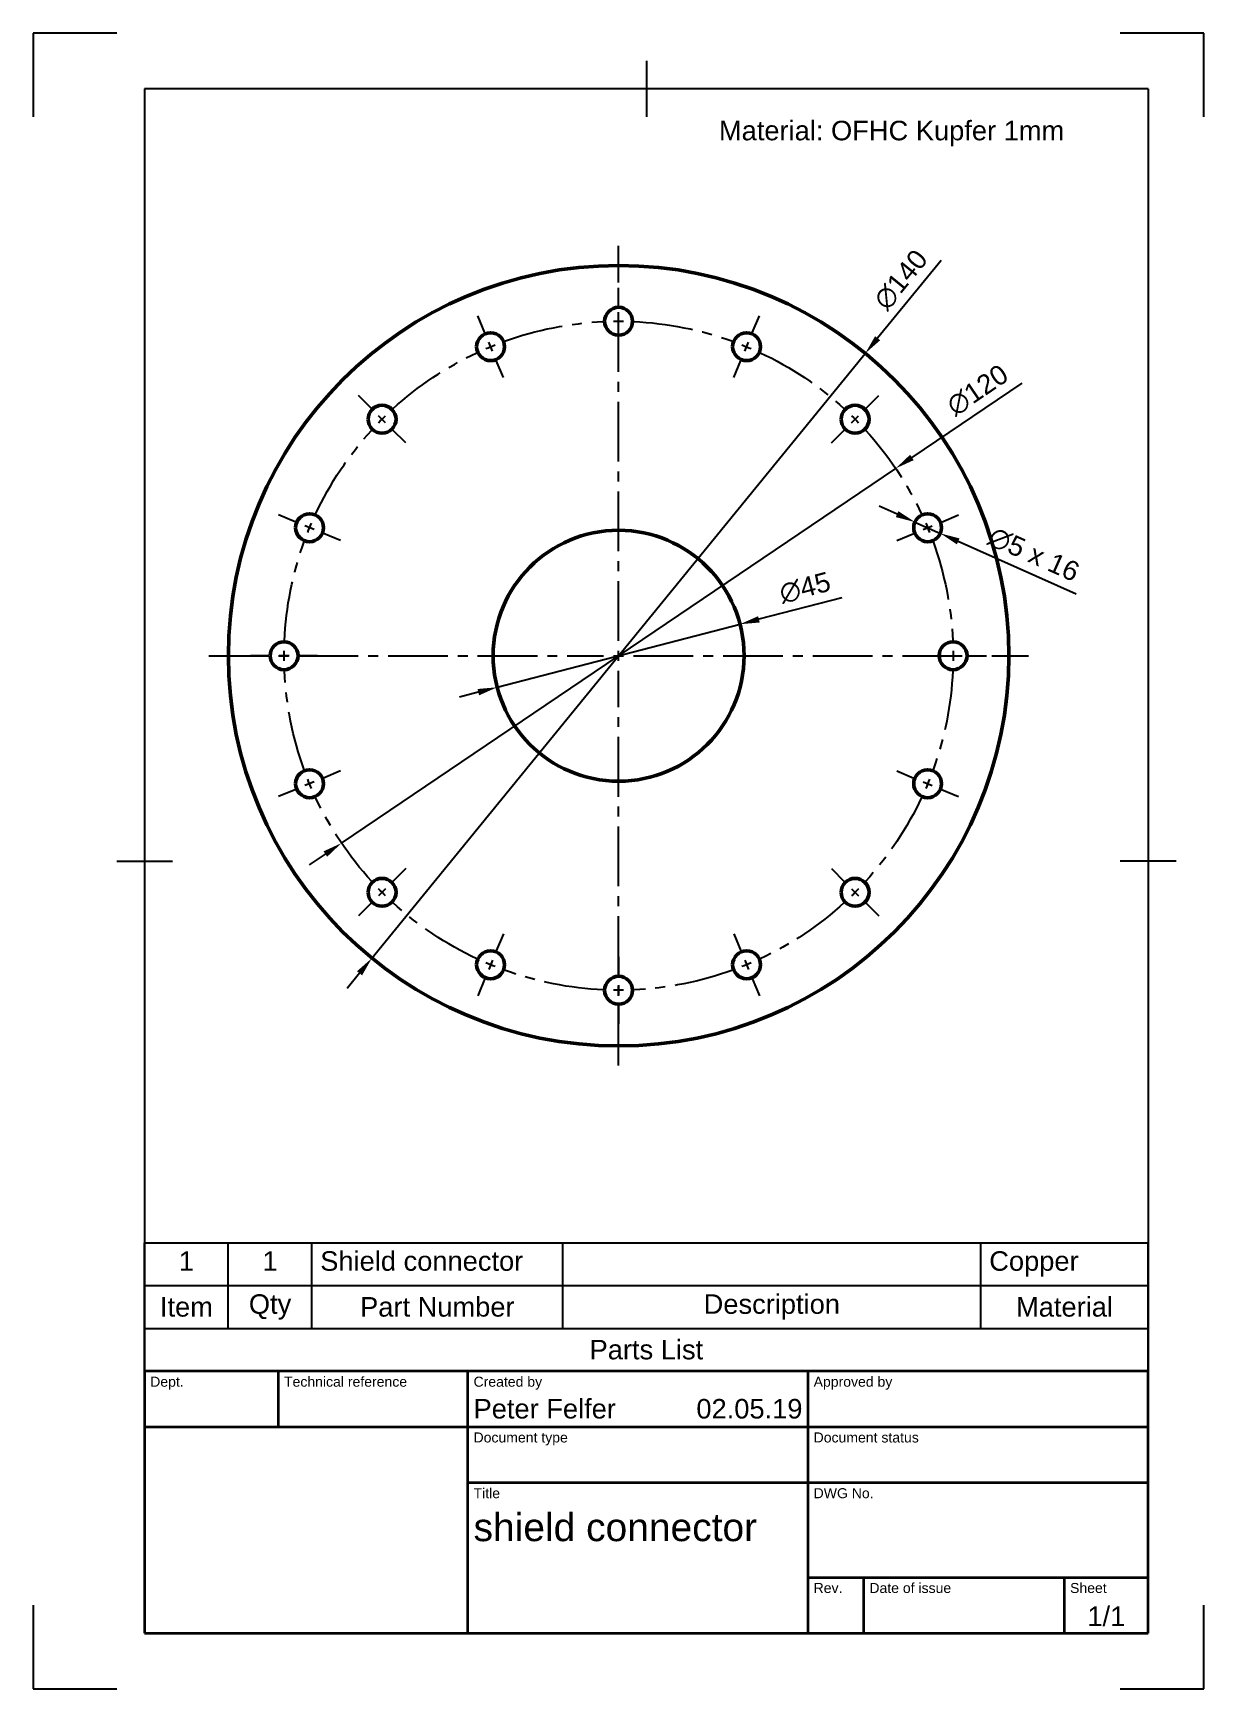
# Model space of a CAD drawing. Header units: millimetres. Extents: x 0 to 210, y 0 to 297.
import ezdxf
from ezdxf.enums import TextEntityAlignment as Align

# ---------------------------------------------------------------- set-up
doc = ezdxf.new("R2010")
doc.units = ezdxf.units.MM
doc.header["$LTSCALE"] = 0.75
doc.linetypes.add('CENTER2', pattern=[28.575, 19.05, -3.175, 3.175, -3.175])
for name, color, linetype, lineweight in [('Border', 7, 'Continuous', 25), ('FD_Dimensions', 7, 'Continuous', 25), ('Notes', 7, 'Continuous', 25), ('Parts Lists', 7, 'Continuous', 25), ('Smart Centers', 7, 'CENTER2', 25), ('TitleBlock', 7, 'Continuous', 35), ('Visible', 7, 'Continuous', 50)]:
    doc.layers.add(name, color=color, linetype=linetype, lineweight=lineweight)
doc.styles.add('FusionTitle', font='')
doc.styles.get("Standard").update_dxf_attribs({"font": 'arial.ttf'})
doc.styles.get('FusionTitle').set_extended_font_data('Arial Unicode MS')
doc.dimstyles.new('Dim-ISO-25', dxfattribs={"dimtxt": 3.5, "dimasz": 3.5, "dimexe": 2, "dimexo": 2, "dimgap": 1.5, "dimtad": 1, "dimzin": 12, "dimdsep": 46, "dimtxsty": 'Standard', "dimcen": 0, "dimazin": 3, "dimtp": 0.1, "dimtm": 0.1, "dimtfac": 0.714, "dimtmove": 0, "dimatfit": 3, "dimfxl": 1, "dimtzin": 12, "dimarcsym": 0})

# ---------------------------------------------------------------- blocks, each defined once
blk = doc.blocks.new('ISO_TITLEBLOCK')
at = {"layer": 'TitleBlock'}
for p, q in [((0, 47), (-180, 47)), ((-180, 47), (-180, 0)), ((-156, 37), (-156, 47)), ((-122, 0), (-122, 47)), ((-61, 0), (-61, 47)), ((0, 0), (0, 47)), ((-180, 37), (0, 37)), ((-122, 27), (0, 27)), ((-61, 10), (0, 10)), ((-51, 0), (-51, 10)), ((-15, 0), (-15, 10)), ((-180, 0), (0, 0))]:
    blk.add_line(p, q, dxfattribs=at)
at = {"layer": 'TitleBlock', "style": 'FusionTitle'}
for s, p in [('Dept.', (-179, 46)), ('Technical reference', (-155, 46)), ('Created by', (-121, 46)), ('Approved by', (-60, 46)), ('Document type', (-121, 36)), ('Document status', (-60, 36)), ('Title', (-121, 26)), ('DWG No.', (-60, 26)), ('Rev.', (-60, 9)), ('Date of issue', (-50, 9)), ('Sheet', (-14, 9))]:
    blk.add_text(s, height=1.8, dxfattribs=at).set_placement(p, align=Align.TOP_LEFT)
for tag, p, height in [('DEPT', (-179, 38.5), 3.5), ('TECHNICAL_REFERENCE', (-155, 38.5), 3.5), ('CREATED_BY', (-121, 38.5), 3.5), ('APPROVED_BY', (-60, 38.5), 3.5), ('DOCUMENT_TYPE', (-121, 28.5), 3.5), ('DOCUMENT_STATUS', (-60, 28.5), 3.5), ('TITLE_1', (-121, 16.5), 5), ('TITLE_2', (-121, 9), 5), ('TITLE_3', (-121, 1.5), 5), ('DATE_OF_ISSUE', (-50, 1.5), 3.5)]:
    blk.add_attdef(tag, p, '', height=height, dxfattribs=at)
for tag, p in [('CREATED_DATE', (-62, 38.5)), ('APPROVED_DATE', (-1, 38.5))]:
    blk.add_attdef(tag, text='', height=3.5, dxfattribs=at).set_placement(p, align=Align.RIGHT)
for tag, height, p in [('DRAWING_NUMBER', 5, (-30.5, 16.6)), ('REV', 3.5, (-56, 3.1)), ('SHEET', 3.5, (-7.5, 3.1))]:
    blk.add_attdef(tag, text='', height=height, dxfattribs=at).set_placement(p, align=Align.MIDDLE)
blk = doc.blocks.new('*T3')
at = {"layer": 'Parts Lists', "color": 0, "linetype": 'ByBlock', "lineweight": -2, "transparency": 16777216}
for p, q in [((0, 23), (180, 23)), ((0, 0), (0, 23)), ((15, 7.666667), (15, 23)), ((30, 7.666667), (30, 23)), ((75, 7.666667), (75, 23)), ((150, 7.666667), (150, 23)), ((180, 0), (180, 23)), ((0, 15.333333), (180, 15.333333)), ((0, 7.666667), (180, 7.666667)), ((0, 0), (180, 0))]:
    blk.add_line(p, q, dxfattribs=at)
at = {"layer": 'Parts Lists', "color": 0, "transparency": 16777216, "char_height": 3.5}
for s, insert, width, attachment_point in [('1', (7.5, 21.5), 12, 2), ('1', (22.5, 21.5), 12, 2), ('Shield connector', (31.5, 21.5), 42, 1), ('Copper', (151.5, 21.5), 27, 1), ('Item', (7.5, 11.5), 12, 5), ('Qty', (22.5, 11.5), 12, 5), ('Part Number', (52.5, 11.5), 42, 5), ('Description', (112.5, 11.5), 72, 5), ('Material', (165, 11.5), 27, 5), ('Parts List', (90, 3.833333), 177, 5)]:
    blk.add_mtext(s, dxfattribs=dict(at, insert=insert, width=width, attachment_point=attachment_point))
blk = doc.blocks.new('ISO_A4(P)_SHEET')
at = {"layer": 'Border'}
for p, q in [((15, 297), (0, 297)), ((0, 297), (0, 282)), ((210, 297), (195, 297)), ((210, 282), (210, 297)), ((110, 292), (110, 282)), ((200, 287), (20, 287)), ((20, 287), (20, 10)), ((200, 287), (200, 10)), ((15, 148.5), (25, 148.5)), ((205, 148.5), (195, 148.5)), ((0, 15), (0, 0)), ((210, 0), (210, 15)), ((20, 10), (200, 10)), ((0, 0), (15, 0)), ((195, 0), (210, 0))]:
    blk.add_line(p, q, dxfattribs=at)
blk = doc.blocks.new('*U5')
at = {"layer": 'Smart Centers', "color": 0, "ltscale": 0.75, "transparency": 16777216}
for p, q in [((0, 2.678906), (0, 73.5)), ((-73.5, 0), (-2.678906, 0)), ((2.678906, 0), (73.5, 0)), ((0, -73.5), (0, -2.678906))]:
    blk.add_line(p, q, dxfattribs=at)
at = {"layer": 'Smart Centers', "color": 0, "linetype": 'Continuous', "ltscale": 0.75, "transparency": 16777216}
for p, q in [((-0.892969, 0), (0.892969, 0)), ((0, -0.892969), (0, 0.892969))]:
    blk.add_line(p, q, dxfattribs=at)
blk = doc.blocks.new('*D27')
at = {"layer": 'Defpoints', "color": 0, "transparency": 16777216}
for p in [(149.263375, 239.558879), (60.770233, 131.074024)]:
    blk.add_point(p, dxfattribs=at)
at = {"layer": 'FD_Dimensions', "lineweight": -2, "transparency": 16777216}
for p, q in [((162.871718, 256.241518), (151.475704, 242.271001)), ((60.770233, 131.074024), (149.263375, 239.558879)), ((58.557905, 128.361903), (56.345576, 125.649781))]:
    blk.add_line(p, q, dxfattribs=at)
at = {"layer": 'FD_Dimensions', "transparency": 16777216}
for points in [[(151.023684, 242.639722), (151.927724, 241.902279), (149.263375, 239.558879)], [(58.105885, 128.730624), (59.009925, 127.993181), (60.770233, 131.074024)]]:
    blk.add_solid(points, dxfattribs=at)
at = {"layer": 'FD_Dimensions', "color": 0, "transparency": 16777216, "insert": (155.656951, 252.751889), "char_height": 3.5, "attachment_point": 5, "rotation": 50.79522662}
blk.add_mtext('∅140', dxfattribs=at)
blk = doc.blocks.new('*D28')
at = {"layer": 'Defpoints', "color": 0, "transparency": 16777216}
for p in [(126.794665, 190.971075), (83.238943, 179.661828)]:
    blk.add_point(p, dxfattribs=at)
at = {"layer": 'FD_Dimensions', "lineweight": -2, "transparency": 16777216}
for p, q in [((145.037627, 195.707862), (130.182333, 191.850683)), ((83.238943, 179.661828), (126.794665, 190.971075)), ((79.851276, 178.78222), (76.463609, 177.902612))]:
    blk.add_line(p, q, dxfattribs=at)
at = {"layer": 'FD_Dimensions', "transparency": 16777216}
for points in [[(130.035731, 192.415294), (130.328934, 191.286072), (126.794665, 190.971075)], [(79.704675, 179.346831), (79.997877, 178.217609), (83.238943, 179.661828)]]:
    blk.add_solid(points, dxfattribs=at)
at = {"layer": 'FD_Dimensions', "color": 0, "transparency": 16777216, "insert": (138.453134, 197.495329), "char_height": 3.5, "attachment_point": 5, "rotation": 14.55545674}
blk.add_mtext('∅45', dxfattribs=at)
blk = doc.blocks.new('*U8')
at = {"layer": 'Smart Centers', "color": 0, "ltscale": 0.75, "transparency": 16777216}
for p, q in [((-23.986179, 57.907759), (-25.257107, 60.976049)), ((-20.664905, 49.889495), (-21.935833, 52.957785))]:
    blk.add_line(p, q, dxfattribs=at)
at = {"layer": 'Smart Centers', "color": 0, "linetype": 'Continuous', "ltscale": 0.75, "transparency": 16777216}
blk.add_line((-22.619282, 54.607776), (-23.30273, 56.257768), dxfattribs=at)
at = {"layer": 'Smart Centers', "color": 0, "linetype": 'Continuous', "ltscale": 0.75, "transparency": 16777216, "extrusion": (0, 0, -1)}
blk.add_arc((0, 0), 60, 66.64727, 68.35273, dxfattribs=at)
blk = doc.blocks.new('*U9')
at = {"layer": 'Smart Centers', "color": 0, "ltscale": 0.75, "transparency": 16777216}
for p, q in [((-57.907759, 23.986179), (-60.976049, 25.257107)), ((-49.889495, 20.664905), (-52.957785, 21.935833))]:
    blk.add_line(p, q, dxfattribs=at)
at = {"layer": 'Smart Centers', "color": 0, "linetype": 'Continuous', "ltscale": 0.75, "transparency": 16777216}
blk.add_line((-54.607776, 22.619282), (-56.257768, 23.30273), dxfattribs=at)
at = {"layer": 'Smart Centers', "color": 0, "linetype": 'Continuous', "ltscale": 0.75, "transparency": 16777216, "extrusion": (0, 0, -1)}
blk.add_arc((0, 0), 60, 21.64727, 23.35273, dxfattribs=at)
blk = doc.blocks.new('*U10')
at = {"layer": 'Smart Centers', "color": 0, "ltscale": 0.75, "transparency": 16777216}
for p, q in [((-44.32068, 44.32068), (-46.669048, 46.669048)), ((-38.183766, 38.183766), (-40.532134, 40.532134))]:
    blk.add_line(p, q, dxfattribs=at)
at = {"layer": 'Smart Centers', "color": 0, "linetype": 'Continuous', "ltscale": 0.75, "transparency": 16777216}
blk.add_line((-41.794983, 41.794983), (-43.057831, 43.057831), dxfattribs=at)
at = {"layer": 'Smart Centers', "color": 0, "linetype": 'Continuous', "ltscale": 0.75, "transparency": 16777216, "extrusion": (0, 0, -1)}
blk.add_arc((0, 0), 60, 44.14727, 45.85273, dxfattribs=at)
blk = doc.blocks.new('*U11')
at = {"layer": 'Smart Centers', "color": 0, "ltscale": 0.75, "transparency": 16777216}
for p, q in [((0, 62.678906), (0, 66)), ((0, 54), (0, 57.321094))]:
    blk.add_line(p, q, dxfattribs=at)
at = {"layer": 'Smart Centers', "color": 0, "linetype": 'Continuous', "ltscale": 0.75, "transparency": 16777216}
blk.add_line((0, 59.107031), (0, 60.892969), dxfattribs=at)
at = {"layer": 'Smart Centers', "color": 0, "linetype": 'Continuous', "ltscale": 0.75, "transparency": 16777216, "extrusion": (0, 0, -1)}
blk.add_arc((0, 0), 60, 89.14727, 90.85273, dxfattribs=at)
blk = doc.blocks.new('*U12')
at = {"layer": 'Smart Centers', "color": 0, "ltscale": 0.75, "transparency": 16777216}
for p, q in [((23.986179, 57.907759), (25.257107, 60.976049)), ((20.664905, 49.889495), (21.935833, 52.957785))]:
    blk.add_line(p, q, dxfattribs=at)
at = {"layer": 'Smart Centers', "color": 0, "linetype": 'Continuous', "ltscale": 0.75, "transparency": 16777216}
blk.add_line((22.619282, 54.607776), (23.30273, 56.257768), dxfattribs=at)
at = {"layer": 'Smart Centers', "color": 0, "linetype": 'Continuous', "ltscale": 0.75, "transparency": 16777216, "extrusion": (0, 0, -1)}
blk.add_arc((0, 0), 60, 111.64727, 113.35273, dxfattribs=at)
blk = doc.blocks.new('*U13')
at = {"layer": 'Smart Centers', "color": 0, "ltscale": 0.75, "transparency": 16777216}
for p, q in [((44.32068, 44.32068), (46.669048, 46.669048)), ((38.183766, 38.183766), (40.532134, 40.532134))]:
    blk.add_line(p, q, dxfattribs=at)
at = {"layer": 'Smart Centers', "color": 0, "linetype": 'Continuous', "ltscale": 0.75, "transparency": 16777216}
blk.add_line((41.794983, 41.794983), (43.057831, 43.057831), dxfattribs=at)
at = {"layer": 'Smart Centers', "color": 0, "linetype": 'Continuous', "ltscale": 0.75, "transparency": 16777216, "extrusion": (0, 0, -1)}
blk.add_arc((0, 0), 60, 134.14727, 135.85273, dxfattribs=at)
blk = doc.blocks.new('*U14')
at = {"layer": 'Smart Centers', "color": 0, "ltscale": 0.75, "transparency": 16777216}
for p, q in [((57.907759, 23.986179), (60.976049, 25.257107)), ((49.889495, 20.664905), (52.957785, 21.935833))]:
    blk.add_line(p, q, dxfattribs=at)
at = {"layer": 'Smart Centers', "color": 0, "linetype": 'Continuous', "ltscale": 0.75, "transparency": 16777216}
blk.add_line((54.607776, 22.619282), (56.257768, 23.30273), dxfattribs=at)
at = {"layer": 'Smart Centers', "color": 0, "linetype": 'Continuous', "ltscale": 0.75, "transparency": 16777216, "extrusion": (0, 0, -1)}
blk.add_arc((0, 0), 60, 156.64727, 158.35273, dxfattribs=at)
blk = doc.blocks.new('*U15')
at = {"layer": 'Smart Centers', "color": 0, "ltscale": 0.75, "transparency": 16777216}
for p, q in [((54, 0), (57.321094, 0)), ((62.678906, 0), (66, 0))]:
    blk.add_line(p, q, dxfattribs=at)
at = {"layer": 'Smart Centers', "color": 0, "linetype": 'Continuous', "ltscale": 0.75, "transparency": 16777216}
blk.add_line((59.107031, 0), (60.892969, 0), dxfattribs=at)
at = {"layer": 'Smart Centers', "color": 0, "linetype": 'Continuous', "ltscale": 0.75, "transparency": 16777216, "extrusion": (0, 0, -1)}
blk.add_arc((0, 0), 60, 179.14727, 180.85273, dxfattribs=at)
blk = doc.blocks.new('*U16')
at = {"layer": 'Smart Centers', "color": 0, "ltscale": 0.75, "transparency": 16777216}
for p, q in [((49.889495, -20.664905), (52.957785, -21.935833)), ((57.907759, -23.986179), (60.976049, -25.257107))]:
    blk.add_line(p, q, dxfattribs=at)
at = {"layer": 'Smart Centers', "color": 0, "linetype": 'Continuous', "ltscale": 0.75, "transparency": 16777216}
blk.add_line((54.607776, -22.619282), (56.257768, -23.30273), dxfattribs=at)
at = {"layer": 'Smart Centers', "color": 0, "linetype": 'Continuous', "ltscale": 0.75, "transparency": 16777216, "extrusion": (0, 0, -1)}
blk.add_arc((0, 0), 60, 201.64727, 203.35273, dxfattribs=at)
blk = doc.blocks.new('*U17')
at = {"layer": 'Smart Centers', "color": 0, "ltscale": 0.75, "transparency": 16777216}
for p, q in [((38.183766, -38.183766), (40.532134, -40.532134)), ((44.32068, -44.32068), (46.669048, -46.669048))]:
    blk.add_line(p, q, dxfattribs=at)
at = {"layer": 'Smart Centers', "color": 0, "linetype": 'Continuous', "ltscale": 0.75, "transparency": 16777216}
blk.add_line((41.794983, -41.794983), (43.057831, -43.057831), dxfattribs=at)
at = {"layer": 'Smart Centers', "color": 0, "linetype": 'Continuous', "ltscale": 0.75, "transparency": 16777216, "extrusion": (0, 0, -1)}
blk.add_arc((0, 0), 60, 224.14727, 225.85273, dxfattribs=at)
blk = doc.blocks.new('*U18')
at = {"layer": 'Smart Centers', "color": 0, "ltscale": 0.75, "transparency": 16777216}
for p, q in [((20.664905, -49.889495), (21.935833, -52.957785)), ((23.986179, -57.907759), (25.257107, -60.976049))]:
    blk.add_line(p, q, dxfattribs=at)
at = {"layer": 'Smart Centers', "color": 0, "linetype": 'Continuous', "ltscale": 0.75, "transparency": 16777216}
blk.add_line((22.619282, -54.607776), (23.30273, -56.257768), dxfattribs=at)
at = {"layer": 'Smart Centers', "color": 0, "linetype": 'Continuous', "ltscale": 0.75, "transparency": 16777216, "extrusion": (0, 0, -1)}
blk.add_arc((0, 0), 60, 246.64727, 248.35273, dxfattribs=at)
blk = doc.blocks.new('*U19')
at = {"layer": 'Smart Centers', "color": 0, "ltscale": 0.75, "transparency": 16777216}
for p, q in [((0, -54), (0, -57.321094)), ((0, -62.678906), (0, -66))]:
    blk.add_line(p, q, dxfattribs=at)
at = {"layer": 'Smart Centers', "color": 0, "linetype": 'Continuous', "ltscale": 0.75, "transparency": 16777216}
blk.add_line((0, -59.107031), (0, -60.892969), dxfattribs=at)
at = {"layer": 'Smart Centers', "color": 0, "linetype": 'Continuous', "ltscale": 0.75, "transparency": 16777216, "extrusion": (0, 0, -1)}
blk.add_arc((0, 0), 60, 269.14727, 270.85273, dxfattribs=at)
blk = doc.blocks.new('*U20')
at = {"layer": 'Smart Centers', "color": 0, "ltscale": 0.75, "transparency": 16777216}
for p, q in [((-20.664905, -49.889495), (-21.935833, -52.957785)), ((-23.986179, -57.907759), (-25.257107, -60.976049))]:
    blk.add_line(p, q, dxfattribs=at)
at = {"layer": 'Smart Centers', "color": 0, "linetype": 'Continuous', "ltscale": 0.75, "transparency": 16777216}
blk.add_line((-22.619282, -54.607776), (-23.30273, -56.257768), dxfattribs=at)
at = {"layer": 'Smart Centers', "color": 0, "linetype": 'Continuous', "ltscale": 0.75, "transparency": 16777216, "extrusion": (0, 0, -1)}
blk.add_arc((0, 0), 60, 291.64727, 293.35273, dxfattribs=at)
blk = doc.blocks.new('*U21')
at = {"layer": 'Smart Centers', "color": 0, "ltscale": 0.75, "transparency": 16777216}
for p, q in [((-38.183766, -38.183766), (-40.532134, -40.532134)), ((-44.32068, -44.32068), (-46.669048, -46.669048))]:
    blk.add_line(p, q, dxfattribs=at)
at = {"layer": 'Smart Centers', "color": 0, "linetype": 'Continuous', "ltscale": 0.75, "transparency": 16777216}
blk.add_line((-41.794983, -41.794983), (-43.057831, -43.057831), dxfattribs=at)
at = {"layer": 'Smart Centers', "color": 0, "linetype": 'Continuous', "ltscale": 0.75, "transparency": 16777216, "extrusion": (0, 0, -1)}
blk.add_arc((0, 0), 60, 314.14727, 315.85273, dxfattribs=at)
blk = doc.blocks.new('*U22')
at = {"layer": 'Smart Centers', "color": 0, "ltscale": 0.75, "transparency": 16777216}
for p, q in [((-49.889495, -20.664905), (-52.957785, -21.935833)), ((-57.907759, -23.986179), (-60.976049, -25.257107))]:
    blk.add_line(p, q, dxfattribs=at)
at = {"layer": 'Smart Centers', "color": 0, "linetype": 'Continuous', "ltscale": 0.75, "transparency": 16777216}
blk.add_line((-54.607776, -22.619282), (-56.257768, -23.30273), dxfattribs=at)
at = {"layer": 'Smart Centers', "color": 0, "linetype": 'Continuous', "ltscale": 0.75, "transparency": 16777216, "extrusion": (0, 0, -1)}
blk.add_arc((0, 0), 60, 336.64727, 338.35273, dxfattribs=at)
blk = doc.blocks.new('*U23')
at = {"layer": 'Smart Centers', "color": 0, "ltscale": 0.75, "transparency": 16777216}
for p, q in [((-62.678906, 0), (-66, 0)), ((-54, 0), (-57.321094, 0))]:
    blk.add_line(p, q, dxfattribs=at)
at = {"layer": 'Smart Centers', "color": 0, "linetype": 'Continuous', "ltscale": 0.75, "transparency": 16777216}
blk.add_line((-59.107031, 0), (-60.892969, 0), dxfattribs=at)
at = {"layer": 'Smart Centers', "color": 0, "linetype": 'Continuous', "ltscale": 0.75, "transparency": 16777216, "extrusion": (0, 0, -1)}
blk.add_arc((0, 0), 60, 359.14727, 0.85273, dxfattribs=at)
blk = doc.blocks.new('*U24')
at = {"layer": 'Smart Centers', "color": 0, "ltscale": 0.75, "transparency": 16777216, "extrusion": (0, 0, -1)}
for start, end in [(70.0584, 87.4416), (92.5584, 109.9416), (47.5584, 64.9416), (115.0584, 132.4416), (25.0584, 42.4416), (137.5584, 154.9416), (2.5584, 19.9416), (160.0584, 177.4416), (340.0584, 357.4416), (182.5584, 199.9416), (317.5584, 334.9416), (205.0584, 222.4416), (295.0584, 312.4416), (227.5584, 244.9416), (272.5584, 289.9416), (250.0584, 267.4416)]:
    blk.add_arc((0, 0), 60, start, end, dxfattribs=at)
at = {"layer": 'Smart Centers', "color": 0, "ltscale": 0.75, "transparency": 16777216}
for name in ['*U11', '*U8', '*U12', '*U10', '*U13', '*U9', '*U14', '*U23', '*U15', '*U22', '*U16', '*U21', '*U17', '*U20', '*U18', '*U19']:
    blk.add_blockref(name, (0, 0), dxfattribs=at)
blk = doc.blocks.new('*D29')
at = {"layer": 'Defpoints', "color": 0, "transparency": 16777216}
for p in [(154.720889, 218.924546), (55.31272, 151.708357)]:
    blk.add_point(p, dxfattribs=at)
at = {"layer": 'FD_Dimensions', "lineweight": -2, "transparency": 16777216}
for p, q in [((177.325159, 234.208732), (157.620293, 220.885018)), ((55.31272, 151.708357), (154.720889, 218.924546)), ((52.413315, 149.747885), (49.51391, 147.787413))]:
    blk.add_line(p, q, dxfattribs=at)
at = {"layer": 'FD_Dimensions', "transparency": 16777216}
for points in [[(157.293548, 221.368252), (157.947039, 220.401784), (154.720889, 218.924546)], [(52.08657, 150.231119), (52.74006, 149.264651), (55.31272, 151.708357)]]:
    blk.add_solid(points, dxfattribs=at)
at = {"layer": 'FD_Dimensions', "color": 0, "transparency": 16777216, "insert": (169.411245, 232.943683), "char_height": 3.5, "attachment_point": 5, "rotation": 34.06514535}
blk.add_mtext('∅120', dxfattribs=at)
blk = doc.blocks.new('*D30')
at = {"layer": 'Defpoints', "color": 0, "transparency": 16777216}
for p in [(158.166575, 209.296234), (162.732577, 207.258681)]:
    blk.add_point(p, dxfattribs=at)
at = {"layer": 'FD_Dimensions', "lineweight": -2, "transparency": 16777216}
for p, q in [((154.970374, 210.722522), (151.774172, 212.14881)), ((158.166575, 209.296234), (162.732577, 207.258681)), ((187.115215, 196.37806), (165.928779, 205.832393))]:
    blk.add_line(p, q, dxfattribs=at)
at = {"layer": 'FD_Dimensions', "transparency": 16777216}
for points in [[(155.208088, 211.255222), (154.732659, 210.189822), (158.166575, 209.296234)], [(166.166493, 206.365093), (165.691064, 205.299693), (162.732577, 207.258681)]]:
    blk.add_solid(points, dxfattribs=at)
at = {"layer": 'FD_Dimensions', "color": 0, "transparency": 16777216, "insert": (179.499477, 203.483167), "char_height": 3.5, "attachment_point": 5, "rotation": 335.95141771}
blk.add_mtext('∅5 x 16', dxfattribs=at)

msp = doc.modelspace()

# ---------------------------------------------------------------- linework, layer by layer
at = {"layer": 'Visible'}
msp.add_circle((105.016804, 185.316452), 70, dxfattribs=at)
at = {"layer": 'Visible', "extrusion": (0, 0, -1)}
for centre, radius in [((-105.016804, 245.316452), 2.5), ((-82.055798, 240.749224), 2.5), ((-127.97781, 240.749224), 2.5), ((-62.590397, 227.742858), 2.5), ((-147.443211, 227.742858), 2.5), ((-49.584032, 208.277458), 2.5), ((-160.449576, 208.277458), 2.5), ((-105.016804, 185.316452), 22.5), ((-45.016804, 185.316452), 2.5), ((-165.016804, 185.316452), 2.5), ((-49.584032, 162.355446), 2.5), ((-160.449576, 162.355446), 2.5), ((-62.590397, 142.890045), 2.5), ((-147.443211, 142.890045), 2.5), ((-82.055798, 129.88368), 2.5), ((-127.97781, 129.88368), 2.5), ((-105.016804, 125.316452), 2.5)]:
    msp.add_circle(centre, radius, dxfattribs=at)

# ---------------------------------------------------------------- block references
msp.add_blockref('*T3', (20, 57))
at = {"layer": 'Border'}
msp.add_blockref('ISO_A4(P)_SHEET', (0, 0), dxfattribs=at)
at = {"layer": 'Smart Centers', "ltscale": 0.75}
for name in ['*U5', '*U24']:
    msp.add_blockref(name, (105.016804, 185.316452), dxfattribs=at)
at = {"layer": 'TitleBlock'}
msp.add_blockref('ISO_TITLEBLOCK', (200, 10), dxfattribs=at).add_auto_attribs({'CREATED_DATE': '02.05.19', 'SHEET': '1/1', 'TITLE_1': 'shield connector', 'CREATED_BY': 'Peter Felfer'})

# ---------------------------------------------------------------- texts
at = {"layer": 'Notes', "insert": (123.016195, 281.274136), "char_height": 3.5, "attachment_point": 1}
msp.add_mtext_dynamic_manual_height_columns('Material: OFHC Kupfer 1mm', width=62.119846, gutter_width=17.5, heights=[0], dxfattribs=at)

# ---------------------------------------------------------------- dimensions: what is measured, and where the dimension line sits
at = {"layer": 'FD_Dimensions'}
for p1, p2, picture, middle in [((60.770233, 131.074024), (149.263375, 239.558879), '*D27', (158.279875, 250.61232)), ((55.31272, 151.708357), (154.720889, 218.924546), '*D29', (171.307241, 230.139634))]:
    dim = msp.add_diameter_dim_2p(p1=p1, p2=p2, dimstyle='Dim-ISO-25', override={"dimlfac": 1, "dimclrd": 256, "dimclre": 256}, dxfattribs=at)
    dim.commit()
    dim.dimension.update_dxf_attribs({"geometry": picture, "text_midpoint": middle, "dimtype": 163})
dim = msp.add_diameter_dim_2p(p1=(158.166575, 209.296234), p2=(162.732577, 207.258681), text='<> x 16', dimstyle='Dim-ISO-25', override={"dimlfac": 1, "dimclrd": 256, "dimclre": 256}, dxfattribs=at)
dim.commit()
dim.dimension.update_dxf_attribs({"geometry": '*D30', "text_midpoint": (179.499477, 203.483167)})
dim = msp.add_diameter_dim_2p(p1=(83.238943, 179.661828), p2=(126.794665, 190.971075), dimstyle='Dim-ISO-25', override={"dimlfac": 1, "dimclrd": 256, "dimclre": 256}, dxfattribs=at)
dim.commit()
dim.dimension.update_dxf_attribs({"geometry": '*D28', "text_midpoint": (138.453134, 197.495329)})

doc.saveas('drawing.dxf')
